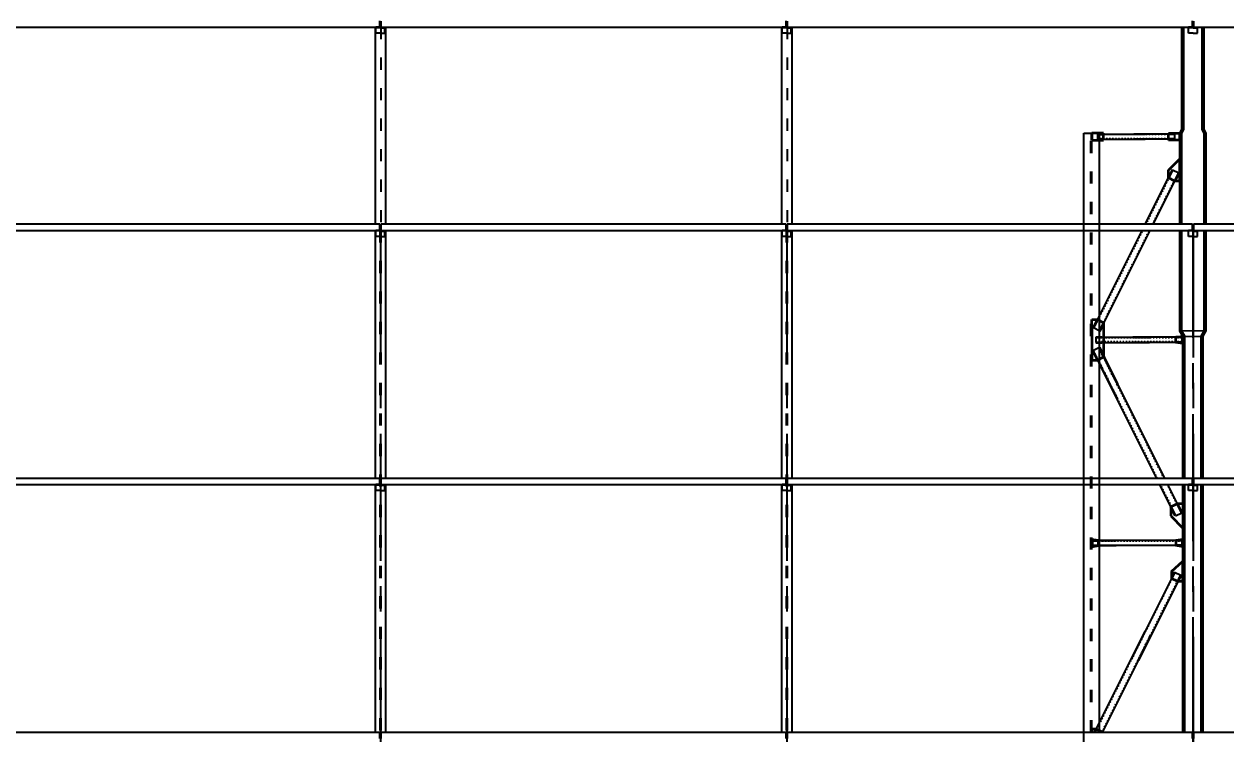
# Model space of a CAD drawing. Header units: inches. Extents: x -15 to 1885144, y -42615 to 866270.
# Drawn here: x 1688527 to 1700358, y 106954 to 113938 of the extents above; entities that cross this region are included whole.
import ezdxf

# ---------------------------------------------------------------- set-up
doc = ezdxf.new("R2010")
doc.units = ezdxf.units.IN
doc.header["$LTSCALE"] = 100
doc.header["$MEASUREMENT"] = 0
for name, pattern in [('CENTER', [2, 1.25, -0.25, 0.25, -0.25]), ('dash line', [30, 12, -18]), ('PHANTOM2', [1.25, 0.625, -0.125, 0.125, -0.125, 0.125, -0.125])]:
    doc.linetypes.add(name, pattern=pattern)
for name, color, linetype in [('axis', 8, 'PHANTOM2'), ('dimensions', 10, 'PHANTOM2'), ('layout', 7, 'Continuous'), ('purlins', 4, 'Continuous'), ('sections', 3, 'Continuous')]:
    doc.layers.add(name, color=color, linetype=linetype)
doc.layers.add('gusset plate', color=1, linetype='Continuous', lineweight=35)
doc.layers.add('weld', color=2, linetype='Continuous', lineweight=35)
doc.styles.get("Standard").update_dxf_attribs({"font": 'arial.ttf'})
doc.dimstyles.new('Dim_1', dxfattribs={"dimtxt": 300, "dimasz": 500, "dimexe": 0.0625, "dimexo": 0.0625, "dimgap": 100, "dimtad": 0, "dimtih": 1, "dimtoh": 1, "dimdec": 0, "dimzin": 0, "dimdsep": 46, "dimtxsty": 'Standard', "dimblk": 'OBLIQUE', "dimcen": 0.09, "dimclrd": 256, "dimclre": 256, "dimclrt": 256, "dimadec": 0, "dimazin": 0, "dimtm": 1e-09, "dimtfac": 1, "dimtdec": 0, "dimtofl": 0, "dimtmove": 0, "dimatfit": 3, "dimfxl": 1, "dimtfillclr": 256, "dimtolj": 1, "dimtzin": 0, "dimlwe": -1, "dimarcsym": 0})

# ---------------------------------------------------------------- blocks, each defined once
blk = doc.blocks.new('_Oblique')
at = {"color": 0, "linetype": 'ByBlock', "lineweight": -2}
blk.add_line((-0.5, -0.5), (0.5, 0.5), dxfattribs=at)
blk = doc.blocks.new('*D1445')
at = {"layer": 'Defpoints', "color": 0, "ltscale": 0.01, "transparency": 16777216}
for p in [(0, 115901), (1727174, 115901), (1725274, 113901)]:
    blk.add_point(p, dxfattribs=at)
at = {"layer": 'dimensions', "linetype": 'dash line', "ltscale": 0.01, "transparency": 16777216}
for p, q in [((0, 115901), (1727174, 115901)), ((1725274, 113901), (1727174, 113901))]:
    blk.add_line(p, q, dxfattribs=at)
at = {"layer": 'dimensions', "lineweight": -2, "ltscale": 0.01, "transparency": 16777216}
for p, q in [((1727174, 115901), (1727174, 115154)), ((1727174, 113901), (1727174, 114648))]:
    blk.add_line(p, q, dxfattribs=at)
at = {"layer": 'dimensions', "lineweight": -2, "ltscale": 0.01, "transparency": 16777216, "xscale": 500, "yscale": 500, "zscale": 500}
for p, rotation in [((1727174, 115901), 90), ((1727174, 113901), 270)]:
    blk.add_blockref('_Oblique', p, dxfattribs=dict(at, rotation=rotation))
at = {"layer": 'dimensions', "ltscale": 0.01, "transparency": 16777216, "insert": (1727174, 114901), "char_height": 300, "attachment_point": 5}
blk.add_mtext('\\A1;2000', dxfattribs=at)

msp = doc.modelspace()

# ---------------------------------------------------------------- hatches: boundary and pattern name
at = {"layer": 'purlins', "ltscale": 0.01}
h = msp.add_hatch(color=256, dxfattribs=at)
h.dxf.hatch_style = 1
h.paths.add_polyline_path([(1692004.371, 113902.448), (1692004.371, 113908.448), (1692014.371, 113908.448), (1692014.371, 113902.448)])
h = msp.add_hatch(color=256, dxfattribs=at)
h.dxf.hatch_style = 1
h.paths.add_polyline_path([(1692064.378, 113902.082), (1692064.378, 113908.082), (1692054.378, 113908.082), (1692054.378, 113902.082)])
h = msp.add_hatch(color=256, dxfattribs=at)
h.dxf.hatch_style = 1
h.paths.add_polyline_path([(1696004.371, 113902.448), (1696004.371, 113908.448), (1696014.371, 113908.448), (1696014.371, 113902.448)])
h = msp.add_hatch(color=256, dxfattribs=at)
h.dxf.hatch_style = 1
h.paths.add_polyline_path([(1696064.378, 113902.082), (1696064.378, 113908.082), (1696054.378, 113908.082), (1696054.378, 113902.082)])
h = msp.add_hatch(color=256, dxfattribs=at)
h.dxf.hatch_style = 1
h.paths.add_polyline_path([(1700004.371, 113902.448), (1700004.371, 113908.448), (1700014.371, 113908.448), (1700014.371, 113902.448)])
h = msp.add_hatch(color=256, dxfattribs=at)
h.dxf.hatch_style = 1
h.paths.add_polyline_path([(1700064.378, 113902.082), (1700064.378, 113908.082), (1700054.378, 113908.082), (1700054.378, 113902.082)])
h = msp.add_hatch(color=256, dxfattribs=at)
h.dxf.hatch_style = 1
h.paths.add_polyline_path([(1692004.371, 111902.448), (1692004.371, 111908.448), (1692014.371, 111908.448), (1692014.371, 111902.448)])
h = msp.add_hatch(color=256, dxfattribs=at)
h.dxf.hatch_style = 1
h.paths.add_polyline_path([(1692064.378, 111902.082), (1692064.378, 111908.082), (1692054.378, 111908.082), (1692054.378, 111902.082)])
h = msp.add_hatch(color=256, dxfattribs=at)
h.dxf.hatch_style = 1
h.paths.add_polyline_path([(1696004.371, 111902.448), (1696004.371, 111908.448), (1696014.371, 111908.448), (1696014.371, 111902.448)])
h = msp.add_hatch(color=256, dxfattribs=at)
h.dxf.hatch_style = 1
h.paths.add_polyline_path([(1696064.378, 111902.082), (1696064.378, 111908.082), (1696054.378, 111908.082), (1696054.378, 111902.082)])
h = msp.add_hatch(color=256, dxfattribs=at)
h.dxf.hatch_style = 1
h.paths.add_polyline_path([(1700004.371, 111902.448), (1700004.371, 111908.448), (1700014.371, 111908.448), (1700014.371, 111902.448)])
h = msp.add_hatch(color=256, dxfattribs=at)
h.dxf.hatch_style = 1
h.paths.add_polyline_path([(1700064.378, 111902.082), (1700064.378, 111908.082), (1700054.378, 111908.082), (1700054.378, 111902.082)])
h = msp.add_hatch(color=256, dxfattribs=at)
h.dxf.hatch_style = 1
h.paths.add_polyline_path([(1692004.371, 109402.448), (1692004.371, 109408.448), (1692014.371, 109408.448), (1692014.371, 109402.448)])
h = msp.add_hatch(color=256, dxfattribs=at)
h.dxf.hatch_style = 1
h.paths.add_polyline_path([(1692064.378, 109402.082), (1692064.378, 109408.082), (1692054.378, 109408.082), (1692054.378, 109402.082)])
h = msp.add_hatch(color=256, dxfattribs=at)
h.dxf.hatch_style = 1
h.paths.add_polyline_path([(1696004.371, 109402.448), (1696004.371, 109408.448), (1696014.371, 109408.448), (1696014.371, 109402.448)])
h = msp.add_hatch(color=256, dxfattribs=at)
h.dxf.hatch_style = 1
h.paths.add_polyline_path([(1696064.378, 109402.082), (1696064.378, 109408.082), (1696054.378, 109408.082), (1696054.378, 109402.082)])
h = msp.add_hatch(color=256, dxfattribs=at)
h.dxf.hatch_style = 1
h.paths.add_polyline_path([(1700004.371, 109402.448), (1700004.371, 109408.448), (1700014.371, 109408.448), (1700014.371, 109402.448)])
h = msp.add_hatch(color=256, dxfattribs=at)
h.dxf.hatch_style = 1
h.paths.add_polyline_path([(1700064.378, 109402.082), (1700064.378, 109408.082), (1700054.378, 109408.082), (1700054.378, 109402.082)])

# ---------------------------------------------------------------- linework, layer by layer
at = {"layer": 'axis', "linetype": 'CENTER', "ltscale": 10}
for p, q in [((1692034.378, 111908.082), (1692034.378, 102931.287)), ((1692034.378, 111908.082), (1692034.378, 102931.287)), ((1692034.378, 111908.082), (1692034.378, 102931.287)), ((1692034.378, 111908.082), (1692034.378, 102931.287)), ((1692034.378, 111908.082), (1692034.378, 102931.287)), ((1692034.378, 111908.082), (1692034.378, 102931.287)), ((1692034.378, 111908.082), (1692034.378, 102931.287)), ((1692034.378, 111908.082), (1692034.378, 102931.287)), ((1692034.378, 111908.082), (1692034.378, 102931.287)), ((1696034.378, 111908.082), (1696034.378, 102931.287)), ((1696034.378, 111908.082), (1696034.378, 102931.287)), ((1696034.378, 111908.082), (1696034.378, 102931.287)), ((1696034.378, 111908.082), (1696034.378, 102931.287)), ((1696034.378, 111908.082), (1696034.378, 102931.287)), ((1696034.378, 111908.082), (1696034.378, 102931.287)), ((1696034.378, 111908.082), (1696034.378, 102931.287)), ((1696034.378, 111908.082), (1696034.378, 102931.287)), ((1696034.378, 111908.082), (1696034.378, 102931.287)), ((1700034.378, 102851.287), (1700034.378, 111908.082)), ((1700034.378, 111908.082), (1700034.378, 102931.287)), ((1700034.378, 111908.082), (1700034.378, 102931.287)), ((1700034.378, 111908.082), (1700034.378, 102931.287)), ((1700034.378, 111908.082), (1700034.378, 102931.287)), ((1700034.378, 111908.082), (1700034.378, 102931.287)), ((1700034.378, 111908.082), (1700034.378, 102931.287)), ((1700034.378, 111908.082), (1700034.378, 102931.287)), ((1700034.378, 111908.082), (1700034.378, 102931.287))]:
    msp.add_line(p, q, dxfattribs=at)
at = {"layer": 'gusset plate', "linetype": 'Continuous'}
for p, q in [((1699039.378, 112796.287), (1699039.378, 112866.287)), ((1699152.237, 112866.287), (1699039.378, 112866.287)), ((1699039.378, 112796.287), (1699152.237, 112796.287)), ((1699152.237, 112796.287), (1699152.237, 112866.287)), ((1699791.519, 112796.287), (1699791.519, 112866.287)), ((1699791.519, 112866.287), (1699904.378, 112866.287)), ((1699904.378, 112796.287), (1699791.519, 112796.287)), ((1699904.378, 112796.287), (1699904.378, 112866.287)), ((1699854.129, 112392.527), (1699791.519, 112423.832)), ((1699904.378, 112392.527), (1699854.129, 112392.527)), ((1699039.378, 111030.048), (1699094.627, 111030.048)), ((1699094.627, 111030.048), (1699157.237, 110998.743)), ((1699157.237, 110663.832), (1699157.237, 110998.743)), ((1699864.378, 110856.287), (1699934.378, 110866.287)), ((1699934.378, 110866.287), (1699934.378, 110796.287)), ((1699864.378, 110806.287), (1699864.378, 110856.287)), ((1699934.378, 110796.287), (1699864.378, 110806.287)), ((1699039.378, 110632.738), (1699095.05, 110632.738)), ((1699094.627, 110632.527), (1699157.237, 110663.832)), ((1699879.657, 109218.993), (1699817.047, 109187.688)), ((1699934.378, 109218.993), (1699879.657, 109218.993)), ((1699817.047, 109187.688), (1699817.047, 109098.245)), ((1699104.378, 108856.287), (1699034.378, 108866.287)), ((1699034.378, 108866.287), (1699034.378, 108796.287)), ((1699104.378, 108806.287), (1699104.378, 108856.287)), ((1699864.378, 108856.287), (1699864.378, 108806.287)), ((1699934.378, 108866.287), (1699934.378, 108796.287)), ((1699034.378, 108796.287), (1699104.378, 108806.287)), ((1699821.519, 108551.247), (1699821.519, 108483.832)), ((1699934.378, 108556.442), (1699934.378, 108452.527)), ((1699884.129, 108452.527), (1699821.519, 108483.832)), ((1699934.378, 108452.527), (1699884.129, 108452.527)), ((1699039.378, 106968.082), (1699039.378, 107002.16)), ((1699143.293, 106968.082), (1699143.293, 106970.855))]:
    msp.add_line(p, q, dxfattribs=at)
at = {"layer": 'gusset plate', "ltscale": 10}
for p, q in [((1699791.519, 112502.094), (1699904.378, 112612.527)), ((1699904.378, 112392.527), (1699904.378, 112612.527)), ((1699791.519, 112423.832), (1699791.519, 112502.094)), ((1699039.378, 110970.048), (1699039.378, 110692.738)), ((1699817.047, 109098.245), (1699934.378, 108978.993)), ((1699934.378, 108866.287), (1699864.378, 108856.287)), ((1699934.378, 108796.287), (1699864.378, 108806.287)), ((1699821.519, 108551.247), (1699934.378, 108652.527))]:
    msp.add_line(p, q, dxfattribs=at)
at = {"layer": 'gusset plate', "linetype": 'Continuous', "ltscale": 0.01}
for p, q in [((1699080.683, 107002.16), (1699039.378, 107002.16)), ((1699143.293, 106970.855), (1699080.683, 107002.16))]:
    msp.add_line(p, q, dxfattribs=at)
at = {"layer": 'layout', "ltscale": 0.01}
for p, q in [((1691984.378, 113908.082), (1691984.378, 111968.082)), ((1692084.378, 113908.082), (1692084.378, 111968.082)), ((1695984.378, 113908.082), (1695984.378, 111968.082)), ((1696084.378, 113908.082), (1696084.378, 111968.082)), ((1698959.378, 112866.287), (1699109.378, 112866.287)), ((1691984.378, 111908.082), (1691984.378, 109468.082)), ((1692084.378, 111908.082), (1692084.378, 109468.082)), ((1695984.378, 111908.082), (1695984.378, 109468.082)), ((1696084.378, 111908.082), (1696084.378, 109468.082)), ((1691984.378, 109408.082), (1691984.378, 106968.082)), ((1692084.378, 109408.082), (1692084.378, 106968.082)), ((1695984.378, 109408.082), (1695984.378, 106968.082)), ((1696084.378, 109408.082), (1696084.378, 106968.082))]:
    msp.add_line(p, q, dxfattribs=at)
at = {"layer": 'layout', "linetype": 'dash line', "ltscale": 0.1}
for p, q in [((1692039.378, 113908.082), (1692039.378, 111968.082)), ((1696039.378, 113908.082), (1696039.378, 111968.082)), ((1699029.378, 106968.082), (1699029.378, 112866.287)), ((1699039.378, 106968.082), (1699039.378, 112866.287)), ((1692029.378, 111908.082), (1692029.378, 102831.287)), ((1692039.378, 111908.082), (1692039.378, 102831.287)), ((1696029.378, 111908.082), (1696029.378, 102831.287)), ((1696039.378, 111908.082), (1696039.378, 102831.287))]:
    msp.add_line(p, q, dxfattribs=at)
at = {"layer": 'layout', "ltscale": 10}
for p, q in [((1699924.378, 112900.57), (1699924.378, 113908.082)), ((1699944.378, 112900.57), (1699944.378, 113908.082)), ((1700124.378, 112900.57), (1700124.378, 113908.082)), ((1700144.378, 112900.57), (1700144.378, 113908.082)), ((1699904.378, 112865.928), (1699924.378, 112900.57)), ((1699924.378, 112865.928), (1699944.378, 112900.57)), ((1700144.378, 112865.928), (1700124.378, 112900.57)), ((1700164.378, 112865.928), (1700144.378, 112900.57)), ((1698959.378, 102851.287), (1698959.378, 112866.287)), ((1699109.378, 112866.287), (1699109.378, 106968.082)), ((1699934.187, 110866.26), (1699904.187, 110918.222)), ((1699934.187, 110866.26), (1699904.187, 110918.222)), ((1699924.378, 110917.89), (1699904.378, 110917.89)), ((1699924.378, 110917.89), (1699904.378, 110917.89)), ((1699954.378, 110865.928), (1699924.187, 110918.222)), ((1700144.378, 110918.553), (1699924.378, 110917.89)), ((1699934.187, 110866.26), (1699954.378, 110865.928)), ((1699934.378, 109468.082), (1699934.378, 110866.287)), ((1699934.378, 109468.082), (1699934.378, 110866.287)), ((1699954.378, 109468.082), (1699954.378, 110865.928)), ((1699954.378, 110865.928), (1700112.496, 110863.332)), ((1699954.378, 109468.082), (1699954.378, 110865.928)), ((1700112.496, 110863.332), (1700134.378, 110863.332)), ((1700114.187, 110866.26), (1700144.378, 110918.553)), ((1700114.378, 109468.082), (1700114.378, 110866.592)), ((1700134.187, 110866.26), (1700164.378, 110918.553)), ((1700134.378, 109468.082), (1700134.378, 110866.592)), ((1700164.378, 110918.553), (1700144.378, 110918.553)), ((1699934.378, 106968.082), (1699934.378, 109408.082)), ((1699934.378, 106968.082), (1699934.378, 109408.082)), ((1699954.378, 106968.082), (1699954.378, 109408.082)), ((1699954.378, 106968.082), (1699954.378, 109408.082)), ((1700114.378, 106968.082), (1700114.378, 109408.082)), ((1700134.378, 106968.082), (1700134.378, 109408.082))]:
    msp.add_line(p, q, dxfattribs=at)
at = {"layer": 'layout', "linetype": 'dash line', "ltscale": 10}
for p, q in [((1699904.378, 111968.082), (1699904.378, 112865.928)), ((1699924.378, 111968.082), (1699924.378, 112865.928)), ((1700144.378, 111968.082), (1700144.378, 112865.928)), ((1700164.378, 111968.082), (1700164.378, 112865.928)), ((1699904.378, 110917.89), (1699904.378, 111908.082)), ((1699924.378, 110917.89), (1699924.378, 111908.082)), ((1700144.378, 110918.553), (1700144.378, 111908.082)), ((1700164.378, 110918.553), (1700164.378, 111908.082)), ((1700144.378, 110883.249), (1700144.378, 110883.912))]:
    msp.add_line(p, q, dxfattribs=at)
at = {"layer": 'purlins', "ltscale": 0.01}
for p, q in [((1692029.371, 113908.448), (1692029.371, 113968.448)), ((1692039.378, 113968.082), (1692039.378, 113908.082)), ((1696029.371, 113908.448), (1696029.371, 113968.448)), ((1696039.378, 113968.082), (1696039.378, 113908.082)), ((1700029.371, 113908.448), (1700029.371, 113968.448)), ((1700039.378, 113968.082), (1700039.378, 113908.082)), ((1688034.378, 113908.082), (1692034.378, 113908.082)), ((1691989.371, 113902.448), (1691989.371, 113908.448)), ((1692029.371, 113908.448), (1691989.371, 113908.448)), ((1692034.378, 113902.448), (1691989.371, 113902.448)), ((1691989.371, 113848.448), (1691989.371, 113902.448)), ((1692034.371, 113848.448), (1691989.371, 113848.448)), ((1692004.371, 113908.448), (1692004.371, 113902.448)), ((1692014.371, 113908.448), (1692014.371, 113902.448)), ((1692034.378, 113908.082), (1696034.378, 113908.082)), ((1692034.378, 113902.082), (1692079.378, 113902.082)), ((1692034.378, 113848.082), (1692079.378, 113848.082)), ((1692039.378, 113908.082), (1692079.378, 113908.082)), ((1692054.378, 113908.082), (1692054.378, 113902.082)), ((1692064.378, 113908.082), (1692064.378, 113902.082)), ((1692079.378, 113902.082), (1692079.378, 113908.082)), ((1692079.378, 113848.082), (1692079.378, 113902.082)), ((1695989.371, 113902.448), (1695989.371, 113908.448)), ((1696029.371, 113908.448), (1695989.371, 113908.448)), ((1696034.378, 113902.448), (1695989.371, 113902.448)), ((1695989.371, 113848.448), (1695989.371, 113902.448)), ((1696034.371, 113848.448), (1695989.371, 113848.448)), ((1696004.371, 113908.448), (1696004.371, 113902.448)), ((1696014.371, 113908.448), (1696014.371, 113902.448)), ((1696034.378, 113908.082), (1700034.378, 113908.082)), ((1696034.378, 113902.082), (1696079.378, 113902.082)), ((1696034.378, 113848.082), (1696079.378, 113848.082)), ((1696039.378, 113908.082), (1696079.378, 113908.082)), ((1696054.378, 113908.082), (1696054.378, 113902.082)), ((1696064.378, 113908.082), (1696064.378, 113902.082)), ((1696079.378, 113902.082), (1696079.378, 113908.082)), ((1696079.378, 113848.082), (1696079.378, 113902.082)), ((1699989.371, 113902.448), (1699989.371, 113908.448)), ((1700029.371, 113908.448), (1699989.371, 113908.448)), ((1700034.378, 113902.448), (1699989.371, 113902.448)), ((1699989.371, 113848.448), (1699989.371, 113902.448)), ((1700034.371, 113848.448), (1699989.371, 113848.448)), ((1700004.371, 113908.448), (1700004.371, 113902.448)), ((1700014.371, 113908.448), (1700014.371, 113902.448)), ((1700034.378, 113908.082), (1704034.378, 113908.082)), ((1700034.378, 113902.082), (1700079.378, 113902.082)), ((1700034.378, 113848.082), (1700079.378, 113848.082)), ((1700039.378, 113908.082), (1700079.378, 113908.082)), ((1700054.378, 113908.082), (1700054.378, 113902.082)), ((1700064.378, 113908.082), (1700064.378, 113902.082)), ((1700079.378, 113902.082), (1700079.378, 113908.082)), ((1700079.378, 113848.082), (1700079.378, 113902.082)), ((1692029.371, 111968.082), (1688039.378, 111968.082)), ((1692029.371, 111908.448), (1692029.371, 111968.448)), ((1696029.371, 111968.082), (1692039.378, 111968.082)), ((1692039.378, 111968.082), (1692039.378, 111908.082)), ((1696029.371, 111908.448), (1696029.371, 111968.448)), ((1700029.371, 111968.082), (1696039.378, 111968.082)), ((1696039.378, 111968.082), (1696039.378, 111908.082)), ((1700029.371, 111908.448), (1700029.371, 111968.448)), ((1704029.371, 111968.082), (1700039.378, 111968.082)), ((1700039.378, 111968.082), (1700039.378, 111908.082)), ((1688034.378, 111908.082), (1692034.378, 111908.082)), ((1691989.371, 111902.448), (1691989.371, 111908.448)), ((1692029.371, 111908.448), (1691989.371, 111908.448)), ((1692034.378, 111902.448), (1691989.371, 111902.448)), ((1691989.371, 111848.448), (1691989.371, 111902.448)), ((1692034.371, 111848.448), (1691989.371, 111848.448)), ((1692004.371, 111908.448), (1692004.371, 111902.448)), ((1692014.371, 111908.448), (1692014.371, 111902.448)), ((1692034.378, 111908.082), (1696034.378, 111908.082)), ((1692034.378, 111902.082), (1692079.378, 111902.082)), ((1692034.378, 111848.082), (1692079.378, 111848.082)), ((1692039.378, 111908.082), (1692079.378, 111908.082)), ((1692054.378, 111908.082), (1692054.378, 111902.082)), ((1692064.378, 111908.082), (1692064.378, 111902.082)), ((1692079.378, 111902.082), (1692079.378, 111908.082)), ((1692079.378, 111848.082), (1692079.378, 111902.082)), ((1695989.371, 111902.448), (1695989.371, 111908.448)), ((1696029.371, 111908.448), (1695989.371, 111908.448)), ((1696034.378, 111902.448), (1695989.371, 111902.448)), ((1695989.371, 111848.448), (1695989.371, 111902.448)), ((1696034.371, 111848.448), (1695989.371, 111848.448)), ((1696004.371, 111908.448), (1696004.371, 111902.448)), ((1696014.371, 111908.448), (1696014.371, 111902.448)), ((1696034.378, 111908.082), (1700034.378, 111908.082)), ((1696034.378, 111902.082), (1696079.378, 111902.082)), ((1696034.378, 111848.082), (1696079.378, 111848.082)), ((1696039.378, 111908.082), (1696079.378, 111908.082)), ((1696054.378, 111908.082), (1696054.378, 111902.082)), ((1696064.378, 111908.082), (1696064.378, 111902.082)), ((1696079.378, 111902.082), (1696079.378, 111908.082)), ((1696079.378, 111848.082), (1696079.378, 111902.082)), ((1699989.371, 111902.448), (1699989.371, 111908.448)), ((1700029.371, 111908.448), (1699989.371, 111908.448)), ((1700034.378, 111902.448), (1699989.371, 111902.448)), ((1699989.371, 111848.448), (1699989.371, 111902.448)), ((1700034.371, 111848.448), (1699989.371, 111848.448)), ((1700004.371, 111908.448), (1700004.371, 111902.448)), ((1700014.371, 111908.448), (1700014.371, 111902.448)), ((1700034.378, 111908.082), (1704034.378, 111908.082)), ((1700034.378, 111902.082), (1700079.378, 111902.082)), ((1700034.378, 111848.082), (1700079.378, 111848.082)), ((1700039.378, 111908.082), (1700079.378, 111908.082)), ((1700054.378, 111908.082), (1700054.378, 111902.082)), ((1700064.378, 111908.082), (1700064.378, 111902.082)), ((1700079.378, 111902.082), (1700079.378, 111908.082)), ((1700079.378, 111848.082), (1700079.378, 111902.082)), ((1692029.371, 109468.082), (1688039.378, 109468.082)), ((1692029.371, 109408.448), (1692029.371, 109468.448)), ((1696029.371, 109468.082), (1692039.378, 109468.082)), ((1692039.378, 109468.082), (1692039.378, 109408.082)), ((1696029.371, 109408.448), (1696029.371, 109468.448)), ((1700029.371, 109468.082), (1696039.378, 109468.082)), ((1696039.378, 109468.082), (1696039.378, 109408.082)), ((1700029.371, 109408.448), (1700029.371, 109468.448)), ((1704029.371, 109468.082), (1700039.378, 109468.082)), ((1700039.378, 109468.082), (1700039.378, 109408.082)), ((1688034.378, 109408.082), (1692034.378, 109408.082)), ((1691989.371, 109402.448), (1691989.371, 109408.448)), ((1692029.371, 109408.448), (1691989.371, 109408.448)), ((1692034.378, 109402.448), (1691989.371, 109402.448)), ((1691989.371, 109348.448), (1691989.371, 109402.448)), ((1692034.371, 109348.448), (1691989.371, 109348.448)), ((1692004.371, 109408.448), (1692004.371, 109402.448)), ((1692014.371, 109408.448), (1692014.371, 109402.448)), ((1692034.378, 109408.082), (1696034.378, 109408.082)), ((1692034.378, 109402.082), (1692079.378, 109402.082)), ((1692034.378, 109348.082), (1692079.378, 109348.082)), ((1692039.378, 109408.082), (1692079.378, 109408.082)), ((1692054.378, 109408.082), (1692054.378, 109402.082)), ((1692064.378, 109408.082), (1692064.378, 109402.082)), ((1692079.378, 109402.082), (1692079.378, 109408.082)), ((1692079.378, 109348.082), (1692079.378, 109402.082)), ((1695989.371, 109402.448), (1695989.371, 109408.448)), ((1696029.371, 109408.448), (1695989.371, 109408.448)), ((1696034.378, 109402.448), (1695989.371, 109402.448)), ((1695989.371, 109348.448), (1695989.371, 109402.448)), ((1696034.371, 109348.448), (1695989.371, 109348.448)), ((1696004.371, 109408.448), (1696004.371, 109402.448)), ((1696014.371, 109408.448), (1696014.371, 109402.448)), ((1696034.378, 109408.082), (1700034.378, 109408.082)), ((1696034.378, 109402.082), (1696079.378, 109402.082)), ((1696034.378, 109348.082), (1696079.378, 109348.082)), ((1696039.378, 109408.082), (1696079.378, 109408.082)), ((1696054.378, 109408.082), (1696054.378, 109402.082)), ((1696064.378, 109408.082), (1696064.378, 109402.082)), ((1696079.378, 109402.082), (1696079.378, 109408.082)), ((1696079.378, 109348.082), (1696079.378, 109402.082)), ((1699989.371, 109402.448), (1699989.371, 109408.448)), ((1700029.371, 109408.448), (1699989.371, 109408.448)), ((1700034.378, 109402.448), (1699989.371, 109402.448)), ((1699989.371, 109348.448), (1699989.371, 109402.448)), ((1700034.371, 109348.448), (1699989.371, 109348.448)), ((1700004.371, 109408.448), (1700004.371, 109402.448)), ((1700014.371, 109408.448), (1700014.371, 109402.448)), ((1700034.378, 109408.082), (1704034.378, 109408.082)), ((1700034.378, 109402.082), (1700079.378, 109402.082)), ((1700034.378, 109348.082), (1700079.378, 109348.082)), ((1700039.378, 109408.082), (1700079.378, 109408.082)), ((1700054.378, 109408.082), (1700054.378, 109402.082)), ((1700064.378, 109408.082), (1700064.378, 109402.082)), ((1700079.378, 109402.082), (1700079.378, 109408.082)), ((1700079.378, 109348.082), (1700079.378, 109402.082)), ((1692029.371, 106968.082), (1688039.378, 106968.082)), ((1692029.371, 106908.448), (1692029.371, 106968.448)), ((1696029.371, 106968.082), (1692039.378, 106968.082)), ((1692039.378, 106968.082), (1692039.378, 106908.082)), ((1696029.371, 106908.448), (1696029.371, 106968.448)), ((1700029.371, 106968.082), (1696039.378, 106968.082)), ((1696039.378, 106968.082), (1696039.378, 106908.082)), ((1700029.371, 106908.448), (1700029.371, 106968.448)), ((1704029.371, 106968.082), (1700039.378, 106968.082)), ((1700039.378, 106968.082), (1700039.378, 106908.082))]:
    msp.add_line(p, q, dxfattribs=at)
at = {"layer": 'sections', "linetype": 'Continuous'}
for p, q in [((1699092.237, 112856.287), (1699561.519, 112856.287)), ((1699092.237, 112856.287), (1699092.237, 112806.287)), ((1699092.237, 112806.287), (1699561.519, 112806.287)), ((1699791.519, 112856.287), (1699452.402, 112856.287)), ((1699791.519, 112806.287), (1699465.486, 112806.287)), ((1699851.519, 112856.287), (1699851.519, 112806.287)), ((1699563.644, 111968.082), (1699791.519, 112423.832)), ((1699831.768, 112504.33), (1699894.378, 112473.025)), ((1699641.907, 111968.082), (1699854.129, 112392.527)), ((1699054.378, 110949.55), (1699533.644, 111908.082)), ((1699116.988, 110918.245), (1699611.907, 111908.082)), ((1699116.988, 110918.245), (1699054.378, 110949.55)), ((1699111.988, 110754.33), (1699049.378, 110723.025)), ((1699077.896, 110856.287), (1699604.378, 110856.287)), ((1699077.896, 110856.287), (1699077.896, 110806.287)), ((1699077.896, 110806.287), (1699604.378, 110806.287)), ((1699111.988, 110754.33), (1699290.538, 110397.23)), ((1699755.112, 109468.082), (1699111.988, 110754.33)), ((1699864.378, 110806.287), (1699438.677, 110806.287)), ((1699864.378, 110856.287), (1699441.434, 110856.287)), ((1699924.378, 110856.287), (1699924.378, 110806.287)), ((1699049.378, 110723.025), (1699290.538, 110240.705)), ((1699676.849, 109468.082), (1699109.378, 110603.025)), ((1699817.047, 109187.688), (1699706.849, 109408.082)), ((1699879.657, 109218.993), (1699785.112, 109408.082)), ((1699861.768, 109098.245), (1699924.378, 109129.55)), ((1699044.378, 108856.287), (1699044.378, 108806.287)), ((1699087.237, 108856.287), (1699276.19, 108856.287)), ((1699864.378, 108856.287), (1699109.378, 108856.287)), ((1699087.237, 108806.287), (1699276.19, 108806.287)), ((1699864.378, 108806.287), (1699109.378, 108806.287)), ((1699852.824, 108546.442), (1699915.434, 108515.137)), ((1699821.519, 108483.832), (1699431.661, 107704.116)), ((1699884.129, 108452.527), (1699496.513, 107677.295)), ((1699063.644, 106968.082), (1699561.519, 107963.832)), ((1699141.907, 106968.082), (1699624.129, 107932.527))]:
    msp.add_line(p, q, dxfattribs=at)
at = {"layer": 'sections', "linetype": 'dash line', "ltscale": 0.01}
for p, q in [((1699851.519, 112852.287), (1699092.237, 112852.287)), ((1699851.519, 112810.287), (1699092.237, 112810.287)), ((1699569.235, 111968.082), (1699836.24, 112502.094)), ((1699636.317, 111968.082), (1699889.906, 112475.261)), ((1699058.85, 110947.314), (1699539.235, 111908.082)), ((1699112.516, 110920.481), (1699606.317, 111908.082)), ((1699604.378, 110852.287), (1699077.896, 110852.287)), ((1699924.378, 110810.287), (1699077.896, 110810.287)), ((1699107.516, 110752.094), (1699290.538, 110386.05)), ((1699749.522, 109468.082), (1699109.378, 110748.37)), ((1699922.254, 110852.287), (1699441.213, 110852.287)), ((1699924.378, 110856.287), (1699924.378, 110852.287)), ((1699053.85, 110725.261), (1699290.538, 110251.886)), ((1699682.44, 109468.082), (1699109.378, 110614.205)), ((1699821.519, 109189.924), (1699712.44, 109408.082)), ((1699875.185, 109216.757), (1699779.522, 109408.082)), ((1699044.378, 108856.287), (1699044.378, 108852.287)), ((1699044.378, 108852.287), (1699276.19, 108852.287)), ((1699109.378, 108852.287), (1699924.378, 108852.287)), ((1699044.378, 108810.287), (1699924.378, 108810.287)), ((1699069.235, 106968.082), (1699857.296, 108544.205)), ((1699910.962, 108517.373), (1699491.881, 107679.211)), ((1699136.317, 106968.082), (1699619.657, 107934.763))]:
    msp.add_line(p, q, dxfattribs=at)
at = {"layer": 'sections', "ltscale": 10}
msp.add_line((1699924.378, 108856.287), (1699924.378, 108806.287), dxfattribs=at)
at = {"layer": 'weld', "linetype": 'Continuous'}
for p, q in [((1699039.378, 112866.287), (1699039.378, 112796.287)), ((1699092.237, 112856.287), (1699152.237, 112856.287)), ((1699092.237, 112806.287), (1699152.237, 112806.287)), ((1699851.519, 112856.287), (1699791.519, 112856.287)), ((1699851.519, 112806.287), (1699791.519, 112806.287)), ((1699904.378, 112866.287), (1699904.378, 112796.287)), ((1699831.768, 112504.33), (1699791.519, 112423.832)), ((1699894.378, 112473.025), (1699854.129, 112392.527)), ((1699934.378, 110866.287), (1699934.378, 110796.287)), ((1699077.896, 110856.287), (1699137.896, 110856.287)), ((1699077.896, 110806.287), (1699137.896, 110806.287)), ((1699111.988, 110754.33), (1699157.237, 110663.832)), ((1699924.378, 110856.287), (1699864.378, 110856.287)), ((1699924.378, 110806.287), (1699864.378, 110806.287)), ((1699049.378, 110723.025), (1699094.627, 110632.527)), ((1699924.378, 109129.55), (1699879.657, 109218.993)), ((1699861.768, 109098.245), (1699817.047, 109187.688)), ((1699034.378, 108866.287), (1699034.378, 108796.287)), ((1699044.378, 108856.287), (1699104.378, 108856.287)), ((1699924.378, 108856.287), (1699864.378, 108856.287)), ((1699044.378, 108806.287), (1699104.378, 108806.287)), ((1699924.378, 108806.287), (1699864.378, 108806.287))]:
    msp.add_line(p, q, dxfattribs=at)
at = {"layer": 'weld', "ltscale": 10}
for p, q in [((1699904.378, 112612.527), (1699904.378, 112392.527)), ((1699934.378, 109218.993), (1699934.378, 108978.993)), ((1699934.378, 108866.287), (1699934.378, 108796.287)), ((1699934.378, 108452.527), (1699934.378, 108652.527)), ((1699039.378, 107002.16), (1699039.378, 106968.082))]:
    msp.add_line(p, q, dxfattribs=at)
at = {"layer": 'weld', "linetype": 'Continuous', "ltscale": 0.01}
for p, q in [((1699039.378, 110970.048), (1699039.378, 111030.048)), ((1699054.378, 110949.55), (1699094.627, 111030.048)), ((1699116.988, 110918.245), (1699157.237, 110998.743)), ((1699039.378, 110692.738), (1699039.378, 110632.738)), ((1699852.824, 108546.442), (1699821.519, 108483.832)), ((1699915.434, 108515.137), (1699884.129, 108452.527)), ((1699063.644, 106968.082), (1699080.683, 107002.16)), ((1699141.907, 106968.082), (1699143.293, 106970.855))]:
    msp.add_line(p, q, dxfattribs=at)

# ---------------------------------------------------------------- dimensions: what is measured, and where the dimension line sits
at = {"layer": 'dimensions', "ltscale": 0.01}
dim = msp.add_linear_dim(base=(1727174.061, 115901.287), p1=(1725274.378, 113901.287), p2=(0, 115901.287), angle=90, text='2000', dimstyle='Dim_1', override={"dimtmove": 1}, dxfattribs=at)
dim.commit()
dim.dimension.update_dxf_attribs({"geometry": '*D1445', "text_midpoint": (1727174.061, 114901.287)})

doc.saveas('drawing.dxf')
